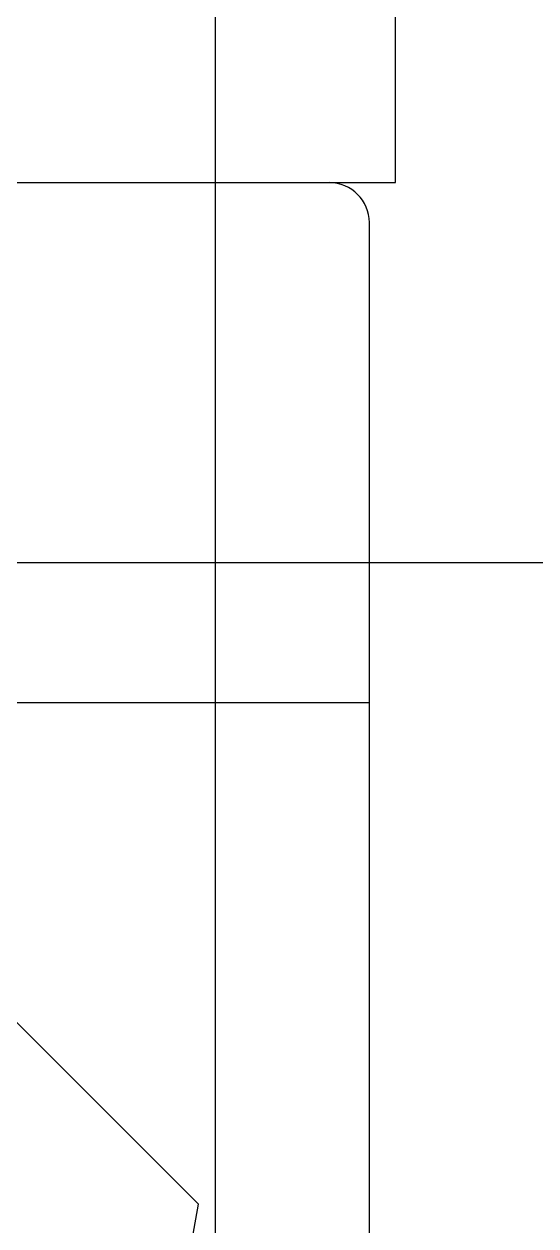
# Model space of a CAD drawing. Header units: millimetres. Extents: x 976 to 9349, y -1578 to 2211.
# Drawn here: x 4449.05 to 4461.84, y 498.67 to 528.73 of the extents above; entities that cross this region are included whole.
import ezdxf

# ---------------------------------------------------------------- set-up
doc = ezdxf.new("R2010")
doc.units = ezdxf.units.MM
doc.layers.add('Płytki', color=254, linetype='Continuous')
doc.layers.add('Urządzenia', color=183, linetype='Continuous')

# ---------------------------------------------------------------- blocks, each defined once
blk = doc.blocks.new('Z$W@#27038')
for p, q in [((1, 84.7), (58.7, 84.7)), ((59.7, 2.2), (59.7, 83.7)), ((40.048, 71.7), (59.7, 71.7)), ((55.433, 59.158), (44.891, 69.7)), ((54.212, 52.31), (55.433, 59.158))]:
    blk.add_line(p, q)
for centre, radius, start, end in [((58.7, 83.7), 1, 0, 90), ((29.85, 46.7), 25, 66.9261, 12.9677)]:
    blk.add_arc(centre, radius, start, end)
blk = doc.blocks.new('Z$W@#4253')
for p, q in [((61, 0), (61, 6.5)), ((0, 0), (61, 0))]:
    blk.add_line(p, q)

msp = doc.modelspace()

# ---------------------------------------------------------------- linework, layer by layer
at = {"layer": 'Płytki'}
for p, q in [((4453.827, 695.259), (4453.827, 439.559)), ((4393.827, 515.259), (4479.627, 515.259))]:
    msp.add_line(p, q, dxfattribs=at)

# ---------------------------------------------------------------- block references
at = {"layer": 'Urządzenia'}
for name, p in [('Z$W@#4253', (4397.327, 524.759)), ('Z$W@#27038', (4397.977, 440.059))]:
    msp.add_blockref(name, p, dxfattribs=at)

doc.saveas('drawing.dxf')
